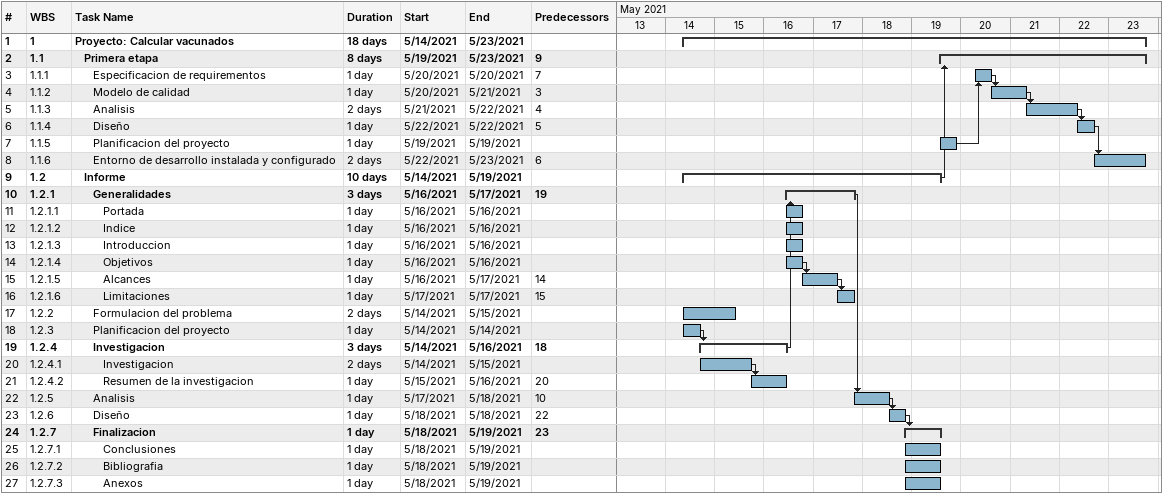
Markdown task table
| ID | WBS | Task | Duration | Start | Finish | Predecessors |
|---|---|---|---|---|---|---|
| 1 | 1 | **Proyecto: Calcular vacunados** | 18d | 2021-05-14 | 2021-05-23 |  |
| 2 | 1.1 | **Primera etapa** | 8d | 2021-05-19 | 2021-05-23 | 9 |
| 3 | 1.1.1 | Especificacion de requirementos | 1d | 2021-05-20 | 2021-05-20 | 7 |
| 4 | 1.1.2 | Modelo de calidad | 1d | 2021-05-20 | 2021-05-21 | 3 |
| 5 | 1.1.3 | Analisis | 2d | 2021-05-21 | 2021-05-22 | 4 |
| 6 | 1.1.4 | Diseño | 1d | 2021-05-22 | 2021-05-22 | 5 |
| 7 | 1.1.5 | Planificacion del proyecto | 1d | 2021-05-19 | 2021-05-19 |  |
| 8 | 1.1.6 | Entorno de desarrollo instalada y configurado | 2d | 2021-05-22 | 2021-05-23 | 6 |
| 9 | 1.2 | **Informe** | 10d | 2021-05-14 | 2021-05-19 |  |
| 10 | 1.2.1 | **Generalidades** | 3d | 2021-05-16 | 2021-05-17 | 19 |
| 11 | 1.2.1.1 | Portada | 1d | 2021-05-16 | 2021-05-16 |  |
| 12 | 1.2.1.2 | Indice | 1d | 2021-05-16 | 2021-05-16 |  |
| 13 | 1.2.1.3 | Introduccion | 1d | 2021-05-16 | 2021-05-16 |  |
| 14 | 1.2.1.4 | Objetivos | 1d | 2021-05-16 | 2021-05-16 |  |
| 15 | 1.2.1.5 | Alcances | 1d | 2021-05-16 | 2021-05-17 | 14 |
| 16 | 1.2.1.6 | Limitaciones | 1d | 2021-05-17 | 2021-05-17 | 15 |
| 17 | 1.2.2 | Formulacion del problema | 2d | 2021-05-14 | 2021-05-15 |  |
| 18 | 1.2.3 | Planificacion del proyecto | 1d | 2021-05-14 | 2021-05-14 |  |
| 19 | 1.2.4 | **Investigacion** | 3d | 2021-05-14 | 2021-05-16 | 18 |
| 20 | 1.2.4.1 | Investigacion | 2d | 2021-05-14 | 2021-05-15 |  |
| 21 | 1.2.4.2 | Resumen de la investigacion | 1d | 2021-05-15 | 2021-05-16 | 20 |
| 22 | 1.2.5 | Analisis | 1d | 2021-05-17 | 2021-05-18 | 10 |
| 23 | 1.2.6 | Diseño | 1d | 2021-05-18 | 2021-05-18 | 22 |
| 24 | 1.2.7 | **Finalizacion** | 1d | 2021-05-18 | 2021-05-19 | 23 |
| 25 | 1.2.7.1 | Conclusiones | 1d | 2021-05-18 | 2021-05-19 |  |
| 26 | 1.2.7.2 | Bibliografia | 1d | 2021-05-18 | 2021-05-19 |  |
| 27 | 1.2.7.3 | Anexos | 1d | 2021-05-18 | 2021-05-19 |  |
